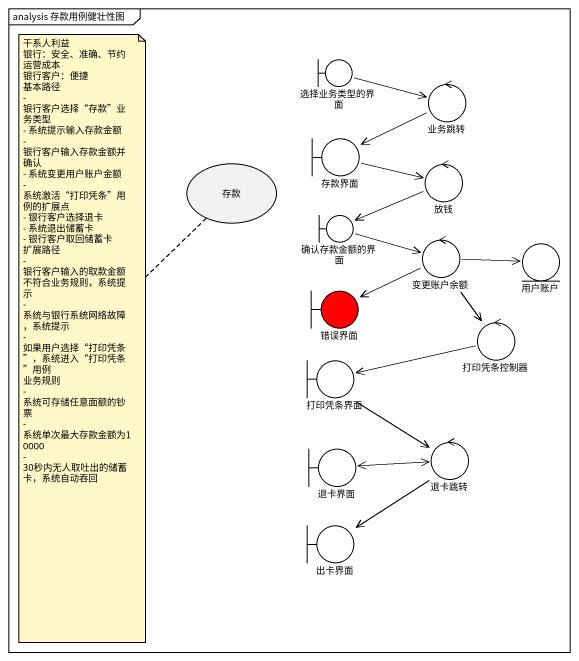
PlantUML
@startuml
mainframe analysis 存款用例健壮性图
boundary 选择业务类型的界面
control 业务跳转
usecase 存款
boundary 存款界面
control 放钱
boundary 确认存款金额的界面
control 变更账户余额
entity 用户账户
boundary 错误界面 #FF0000
control 打印凭条控制器
boundary 打印凭条界面
boundary 退卡界面
control 退卡跳转
boundary 出卡界面
选择业务类型的界面 -right-> 业务跳转
业务跳转 -left-> 存款界面
存款界面 -right-> 放钱
放钱 -left-> 确认存款金额的界面
确认存款金额的界面 -right-> 变更账户余额
变更账户余额 -right-> 用户账户
变更账户余额 -left-> 错误界面
变更账户余额 --> 打印凭条控制器
打印凭条控制器 -left-> 打印凭条界面
打印凭条界面 --> 退卡跳转
退卡界面 -right-> 退卡跳转
退卡跳转 -left-> 退卡界面
退卡跳转 --> 出卡界面
note bottom of 存款
  干系人利益
  银行：安全、准确、节约运营成本
  银行客户：便捷
  基本路径
  - 银行客户选择“存款”业务类型
  - 系统提示输入存款金额
  - 银行客户输入存款金额并确认
  - 系统变更用户账户金额
  - 系统激活“打印凭条”用例的扩展点
  - 银行客户选择退卡
  - 系统退出储蓄卡
  - 银行客户取回储蓄卡
  扩展路径
  - 银行客户输入的取款金额不符合业务规则，系统提示
  - 系统与银行系统网络故障，系统提示
  - 如果用户选择“打印凭条”，系统进入“打印凭条”用例
  业务规则
  - 系统可存储任意面额的钞票
  - 系统单次最大存款金额为10000
  - 30秒内无人取吐出的储蓄卡，系统自动吞回
end note
@enduml
